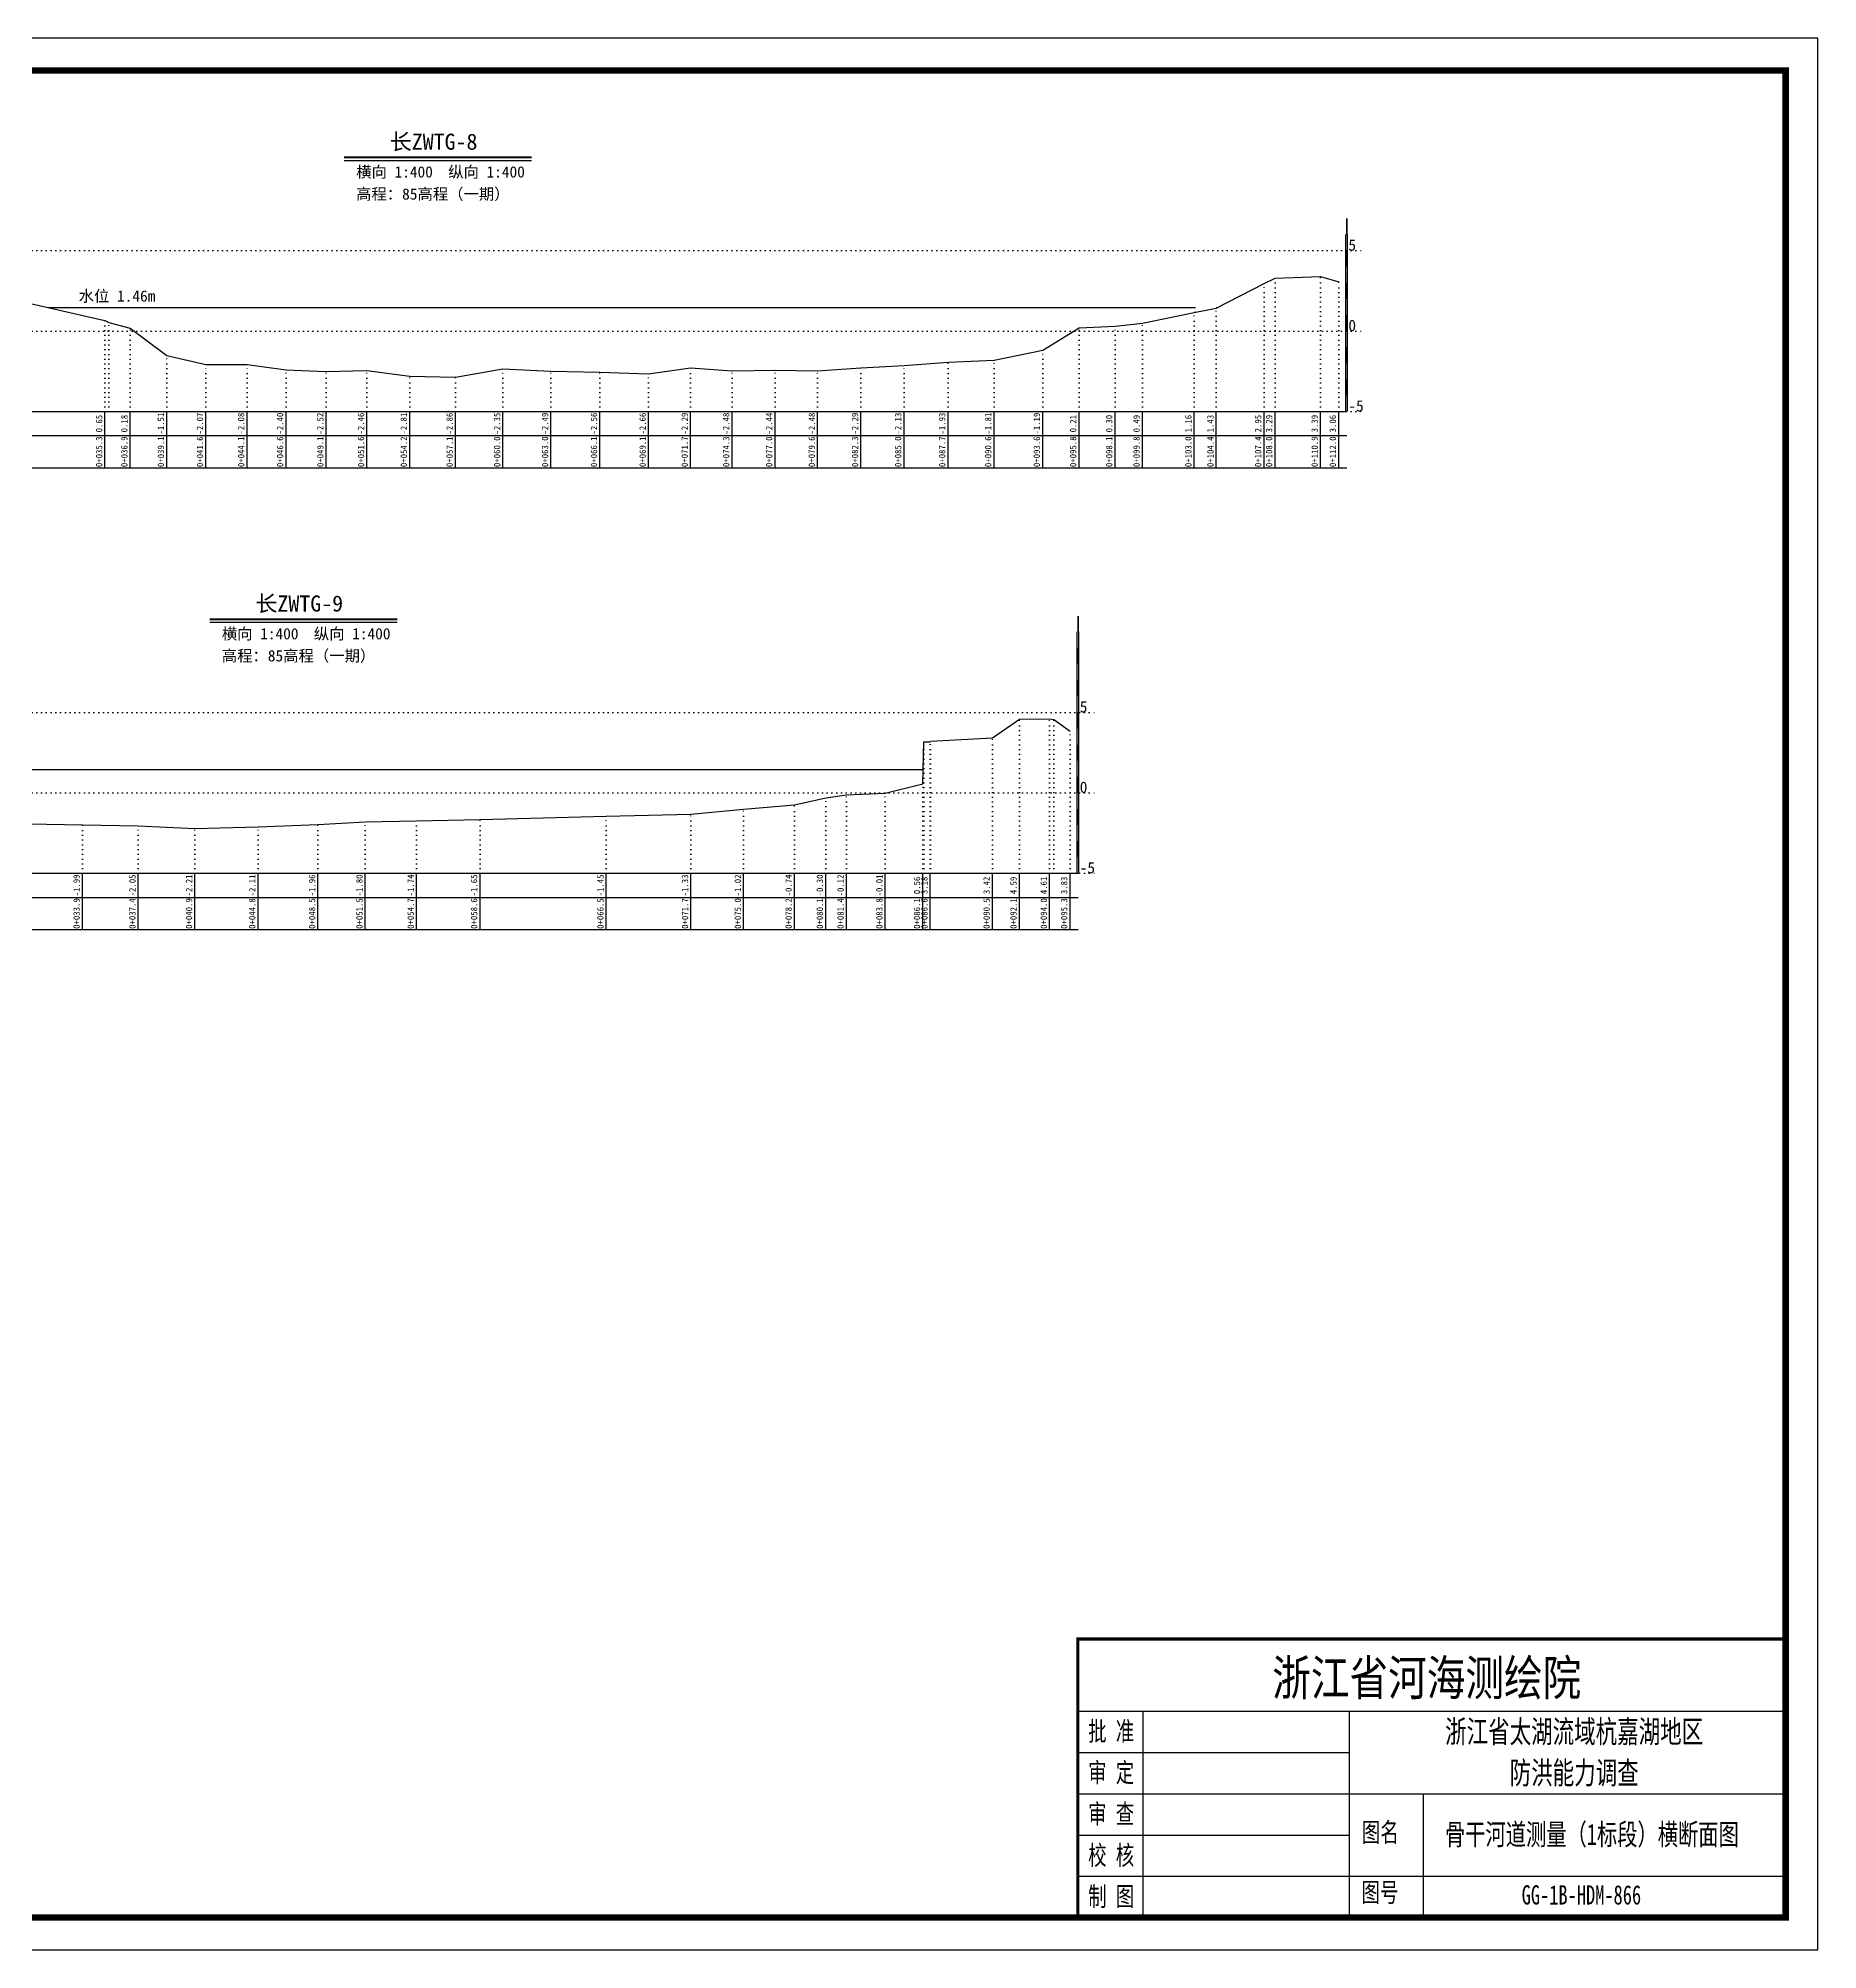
# Model space of a CAD drawing. Header units: millimetres. Extents: x 519117 to 520437, y 3371934 to 3372231.
# Drawn here: x 520160.7 to 520437.2, y 3371934.3 to 3372231.3 of the extents above; entities that cross this region are included whole.
import ezdxf
from ezdxf.enums import TextEntityAlignment as Align

# ---------------------------------------------------------------- set-up
doc = ezdxf.new("R2010")
doc.units = ezdxf.units.MM
doc.header["$LTSCALE"] = 0.4
doc.header["$MEASUREMENT"] = 0
doc.linetypes.add('X4', pattern=[1.6, 0, -1.6])
for name, color, linetype in [('DMX', 1, 'Continuous'), ('TEXT', 7, 'Continuous'), ('zdm1', 5, 'Continuous'), ('ZDMT5', 3, 'Continuous'), ('图层1', 4, 'Continuous'), ('图框', 7, 'Continuous'), ('断面名称', 5, 'Continuous'), ('比例尺', 3, 'Continuous')]:
    doc.layers.add(name, color=color, linetype=linetype)
doc.styles.add('HDM', font='fangsong_GB2312.ttf')
doc.styles.add('tk2', font='', dxfattribs={"width": 0.8})
doc.styles.get('tk2').set_extended_font_data('SimSun')

msp = doc.modelspace()

# ---------------------------------------------------------------- linework, layer by layer
at = {"lineweight": 100, "const_width": 0.5}
msp.add_lwpolyline([(520432.23, 3371982.56), (520322.23, 3371982.56), (520322.23, 3371939.28), (520432.23, 3371939.28), (520432.23, 3371982.56)], dxfattribs=at)
at = {"layer": 'DMX', "linetype": 'Continuous', "flags": 128}
for points in [[(520159.03, 3372190.15), (520171.05, 3372187.4), (520171.63, 3372187.1), (520174.98, 3372186.23), (520180.65, 3372182), (520186.73, 3372180.6), (520193.13, 3372180.58), (520199.18, 3372179.78), (520205.43, 3372179.48), (520211.75, 3372179.63), (520218.4, 3372178.75), (520225.53, 3372178.63), (520232.9, 3372179.9), (520240.35, 3372179.55), (520247.95, 3372179.38), (520255.53, 3372179.13), (520262.05, 3372180.05), (520268.5, 3372179.58), (520275.18, 3372179.68), (520281.8, 3372179.58), (520288.53, 3372180.05), (520295.23, 3372180.45), (520302.08, 3372180.95), (520309.23, 3372181.25), (520316.78, 3372182.8), (520322.43, 3372186.3), (520328.03, 3372186.53), (520332.28, 3372187), (520340.33, 3372188.68), (520340.58, 3372188.73), (520340.33, 3372188.68), (520343.75, 3372189.35), (520351.18, 3372193.15), (520352.88, 3372194), (520359.95, 3372194.25), (520362.78, 3372193.43)], [(520159.15, 3372109.23), (520167.55, 3372109.05), (520176.23, 3372108.9), (520185.03, 3372108.5), (520194.85, 3372108.75), (520204.15, 3372109.13), (520211.5, 3372109.53), (520219.48, 3372109.68), (520229.33, 3372109.9), (520248.95, 3372110.4), (520262.1, 3372110.7), (520270.3, 3372111.48), (520278.2, 3372112.18), (520283.05, 3372113.28), (520286.28, 3372113.73), (520292.3, 3372114), (520298.15, 3372115.43), (520298.28, 3372121.95), (520299.3, 3372121.98), (520299.33, 3372122.05), (520308.98, 3372122.58), (520313.15, 3372125.5), (520317.85, 3372125.55), (520318.5, 3372125.43), (520321.03, 3372123.6)]]:
    msp.add_lwpolyline(points, dxfattribs=at)
at = {"layer": 'TEXT', "color": 0}
for p, q in [((520322.23, 3371971.36, 0), (520432.23, 3371971.36, 0)), ((520332.31, 3371971.36, 0), (520332.31, 3371945.7, 0)), ((520364.39, 3371971.36, 0), (520364.39, 3371945.7, 0)), ((520322.23, 3371964.95, 0), (520364.39, 3371964.95, 0)), ((520322.23, 3371958.53, 0), (520364.39, 3371958.53, 0)), ((520364.39, 3371958.53, 0), (520432.23, 3371958.53, 0)), ((520375.88, 3371958.53, 0), (520375.88, 3371939.28, 0)), ((520322.23, 3371952.11, 0), (520364.39, 3371952.11, 0)), ((520322.23, 3371945.7, 0), (520432.23, 3371945.7, 0)), ((520332.31, 3371945.7, 0), (520332.31, 3371939.28, 0)), ((520364.39, 3371945.7, 0), (520364.39, 3371939.28, 0))]:
    msp.add_line(p, q, dxfattribs=at)
at = {"layer": 'zdm1', "linetype": 'Continuous'}
for p, q in [((520363.9, 3372173.28), (520363.9, 3372200.78)), ((520364.15, 3372173.28), (520364.15, 3372200.78)), ((520082.8, 3372173.28), (520364.03, 3372173.28)), ((520071.55, 3372169.53), (520364.03, 3372169.53)), ((520071.55, 3372164.53), (520364.03, 3372164.53)), ((520322.15, 3372101.53), (520322.15, 3372139.03)), ((520322.4, 3372101.53), (520322.4, 3372139.03)), ((520082.8, 3372101.53), (520322.28, 3372101.53)), ((520071.55, 3372097.78), (520322.28, 3372097.78)), ((520071.55, 3372092.78), (520322.28, 3372092.78))]:
    msp.add_line(p, q, dxfattribs=at)
at = {"layer": 'zdm1', "linetype": 'X4'}
for p, q in [((520079.05, 3372198.28), (520366.53, 3372198.28)), ((520079.05, 3372185.78), (520366.53, 3372185.78)), ((520079.05, 3372173.28), (520366.53, 3372173.28)), ((520079.05, 3372126.53), (520324.78, 3372126.53)), ((520079.05, 3372114.03), (520324.78, 3372114.03)), ((520079.05, 3372101.53), (520324.78, 3372101.53))]:
    msp.add_line(p, q, dxfattribs=at)
at = {"layer": 'zdm1', "linetype": 'Continuous', "flags": 128}
for points in [[(520364.03, 3372200.78, 0.25, 0.25, 0), (520364.03, 3372203.28, 0.25, 0.25, 0)], [(520364.03, 3372195.78, 0.25, 0.25, 0), (520364.03, 3372198.28, 0.25, 0.25, 0)], [(520364.03, 3372190.78, 0.25, 0.25, 0), (520364.03, 3372193.28, 0.25, 0.25, 0)], [(520364.03, 3372185.78, 0.25, 0.25, 0), (520364.03, 3372188.28, 0.25, 0.25, 0)], [(520364.03, 3372180.78, 0.25, 0.25, 0), (520364.03, 3372183.28, 0.25, 0.25, 0)], [(520364.03, 3372175.78, 0.25, 0.25, 0), (520364.03, 3372178.28, 0.25, 0.25, 0)], [(520322.28, 3372139.03, 0.25, 0.25, 0), (520322.28, 3372141.53, 0.25, 0.25, 0)], [(520322.28, 3372134.03, 0.25, 0.25, 0), (520322.28, 3372136.53, 0.25, 0.25, 0)], [(520322.28, 3372129.03, 0.25, 0.25, 0), (520322.28, 3372131.53, 0.25, 0.25, 0)], [(520322.28, 3372124.03, 0.25, 0.25, 0), (520322.28, 3372126.53, 0.25, 0.25, 0)], [(520322.28, 3372119.03, 0.25, 0.25, 0), (520322.28, 3372121.53, 0.25, 0.25, 0)], [(520322.28, 3372114.03, 0.25, 0.25, 0), (520322.28, 3372116.53, 0.25, 0.25, 0)], [(520322.28, 3372109.03, 0.25, 0.25, 0), (520322.28, 3372111.53, 0.25, 0.25, 0)], [(520322.28, 3372104.03, 0.25, 0.25, 0), (520322.28, 3372106.53, 0.25, 0.25, 0)]]:
    msp.add_lwpolyline(points, format="xyseb", dxfattribs=at)
at = {"layer": 'ZDMT5', "linetype": 'X4'}
for p, q in [((520351.18, 3372173.28), (520351.18, 3372193.15)), ((520352.88, 3372173.28), (520352.88, 3372194)), ((520359.95, 3372173.28), (520359.95, 3372194.25)), ((520362.78, 3372173.28), (520362.78, 3372193.43)), ((520340.33, 3372173.28), (520340.33, 3372188.68)), ((520343.75, 3372173.28), (520343.75, 3372189.35)), ((520171.05, 3372173.28), (520171.05, 3372187.4)), ((520171.63, 3372173.28), (520171.63, 3372187.1)), ((520174.98, 3372173.28), (520174.98, 3372186.23)), ((520322.43, 3372173.28), (520322.43, 3372186.3)), ((520328.03, 3372173.28), (520328.03, 3372186.53)), ((520332.28, 3372173.28), (520332.28, 3372187)), ((520316.78, 3372173.28), (520316.78, 3372182.8)), ((520180.65, 3372173.28), (520180.65, 3372182)), ((520186.73, 3372173.28), (520186.73, 3372180.6)), ((520193.13, 3372173.28), (520193.13, 3372180.58)), ((520199.18, 3372173.28), (520199.18, 3372179.78)), ((520211.75, 3372173.28), (520211.75, 3372179.63)), ((520232.9, 3372173.28), (520232.9, 3372179.9)), ((520262.05, 3372173.28), (520262.05, 3372180.05)), ((520275.18, 3372173.28), (520275.18, 3372179.68)), ((520288.53, 3372173.28), (520288.53, 3372180.05)), ((520295.23, 3372173.28), (520295.23, 3372180.45)), ((520302.08, 3372173.28), (520302.08, 3372180.95)), ((520309.23, 3372173.28), (520309.23, 3372181.25)), ((520205.43, 3372173.28), (520205.43, 3372179.48)), ((520218.4, 3372173.28), (520218.4, 3372178.75)), ((520225.53, 3372173.28), (520225.53, 3372178.63)), ((520240.35, 3372173.28), (520240.35, 3372179.55)), ((520247.95, 3372173.28), (520247.95, 3372179.38)), ((520255.53, 3372173.28), (520255.53, 3372179.13)), ((520268.5, 3372173.28), (520268.5, 3372179.58)), ((520281.8, 3372173.28), (520281.8, 3372179.58)), ((520313.15, 3372101.53), (520313.15, 3372125.5)), ((520317.85, 3372101.53), (520317.85, 3372125.55)), ((520318.5, 3372101.53), (520318.5, 3372125.43)), ((520321.03, 3372101.53), (520321.03, 3372123.6)), ((520298.28, 3372101.53), (520298.28, 3372121.95)), ((520299.3, 3372101.53), (520299.3, 3372121.98)), ((520299.33, 3372101.53), (520299.33, 3372122.05)), ((520308.98, 3372101.53), (520308.98, 3372122.58)), ((520298.15, 3372101.53), (520298.15, 3372115.43)), ((520270.3, 3372101.53), (520270.3, 3372111.48)), ((520278.2, 3372101.53), (520278.2, 3372112.18)), ((520283.05, 3372101.53), (520283.05, 3372113.28)), ((520286.28, 3372101.53), (520286.28, 3372113.73)), ((520292.3, 3372101.53), (520292.3, 3372114)), ((520167.55, 3372101.53), (520167.55, 3372109.05)), ((520176.23, 3372101.53), (520176.23, 3372108.9)), ((520185.03, 3372101.53), (520185.03, 3372108.5)), ((520194.85, 3372101.53), (520194.85, 3372108.75)), ((520204.15, 3372101.53), (520204.15, 3372109.13)), ((520211.5, 3372101.53), (520211.5, 3372109.53)), ((520219.48, 3372101.53), (520219.48, 3372109.68)), ((520229.33, 3372101.53), (520229.33, 3372109.9)), ((520248.95, 3372101.53), (520248.95, 3372110.4)), ((520262.1, 3372101.53), (520262.1, 3372110.7))]:
    msp.add_line(p, q, dxfattribs=at)
at = {"layer": 'ZDMT5', "linetype": 'Continuous'}
for p, q in [((520171.05, 3372164.53), (520171.05, 3372173.28)), ((520174.98, 3372164.53), (520174.98, 3372173.28)), ((520180.65, 3372164.53), (520180.65, 3372173.28)), ((520186.73, 3372164.53), (520186.73, 3372173.28)), ((520193.13, 3372164.53), (520193.13, 3372173.28)), ((520199.18, 3372164.53), (520199.18, 3372173.28)), ((520205.43, 3372164.53), (520205.43, 3372173.28)), ((520211.75, 3372164.53), (520211.75, 3372173.28)), ((520218.4, 3372164.53), (520218.4, 3372173.28)), ((520225.53, 3372164.53), (520225.53, 3372173.28)), ((520232.9, 3372164.53), (520232.9, 3372173.28)), ((520240.35, 3372164.53), (520240.35, 3372173.28)), ((520247.95, 3372164.53), (520247.95, 3372173.28)), ((520255.53, 3372164.53), (520255.53, 3372173.28)), ((520262.05, 3372164.53), (520262.05, 3372173.28)), ((520268.5, 3372164.53), (520268.5, 3372173.28)), ((520275.18, 3372164.53), (520275.18, 3372173.28)), ((520281.8, 3372164.53), (520281.8, 3372173.28)), ((520288.53, 3372164.53), (520288.53, 3372173.28)), ((520295.23, 3372164.53), (520295.23, 3372173.28)), ((520302.08, 3372164.53), (520302.08, 3372173.28)), ((520309.23, 3372164.53), (520309.23, 3372173.28)), ((520316.78, 3372164.53), (520316.78, 3372173.28)), ((520322.43, 3372164.53), (520322.43, 3372173.28)), ((520328.03, 3372164.53), (520328.03, 3372173.28)), ((520332.28, 3372164.53), (520332.28, 3372173.28)), ((520340.33, 3372164.53), (520340.33, 3372173.28)), ((520343.75, 3372164.53), (520343.75, 3372173.28)), ((520351.18, 3372164.53), (520351.18, 3372173.28)), ((520352.88, 3372164.53), (520352.88, 3372173.28)), ((520359.95, 3372164.53), (520359.95, 3372173.28)), ((520362.78, 3372164.53), (520362.78, 3372173.28)), ((520167.55, 3372092.78), (520167.55, 3372101.53)), ((520176.23, 3372092.78), (520176.23, 3372101.53)), ((520185.03, 3372092.78), (520185.03, 3372101.53)), ((520194.85, 3372092.78), (520194.85, 3372101.53)), ((520204.15, 3372092.78), (520204.15, 3372101.53)), ((520211.5, 3372092.78), (520211.5, 3372101.53)), ((520219.48, 3372092.78), (520219.48, 3372101.53)), ((520229.33, 3372092.78), (520229.33, 3372101.53)), ((520248.95, 3372092.78), (520248.95, 3372101.53)), ((520262.1, 3372092.78), (520262.1, 3372101.53)), ((520270.3, 3372092.78), (520270.3, 3372101.53)), ((520278.2, 3372092.78), (520278.2, 3372101.53)), ((520283.05, 3372092.78), (520283.05, 3372101.53)), ((520286.28, 3372092.78), (520286.28, 3372101.53)), ((520292.3, 3372092.78), (520292.3, 3372101.53)), ((520298.15, 3372092.78), (520298.15, 3372101.53)), ((520299.3, 3372092.78), (520299.3, 3372101.53)), ((520308.98, 3372092.78), (520308.98, 3372101.53)), ((520313.15, 3372092.78), (520313.15, 3372101.53)), ((520317.85, 3372092.78), (520317.85, 3372101.53)), ((520321.03, 3372092.78), (520321.03, 3372101.53))]:
    msp.add_line(p, q, dxfattribs=at)
at = {"layer": '图层1', "color": 6, "linetype": 'Continuous'}
for p, q in [((520162.2, 3372189.43), (520340.5, 3372189.43)), ((520343.72, 3372189.43), (520343.9, 3372189.43)), ((520116.92, 3372117.68), (520298.19, 3372117.68))]:
    msp.add_line(p, q, dxfattribs=at)
at = {"layer": '图框', "flags": 128}
msp.add_lwpolyline([(520017.23, 3371934.28), (520437.23, 3371934.28), (520437.23, 3372231.28), (520017.23, 3372231.28)], close=True, dxfattribs=at)
at = {"layer": '图框', "const_width": 1, "flags": 128}
msp.add_lwpolyline([(520042.23, 3371939.28), (520432.23, 3371939.28), (520432.23, 3372226.28), (520042.23, 3372226.28)], close=True, dxfattribs=at)
at = {"layer": '比例尺', "color": 3, "linetype": 'Continuous', "lineweight": 40}
for p, q in [((520208.23, 3372212.78), (520237.35, 3372212.78)), ((520187.35, 3372141.03), (520216.48, 3372141.03))]:
    msp.add_line(p, q, dxfattribs=at)
at = {"layer": '比例尺', "color": 3, "linetype": 'Continuous'}
for p, q in [((520208.23, 3372212.28), (520237.35, 3372212.28)), ((520187.35, 3372140.53), (520216.48, 3372140.53))]:
    msp.add_line(p, q, dxfattribs=at)

# ---------------------------------------------------------------- texts
at = {"layer": 'TEXT', "color": 7, "ltscale": 8, "style": 'tk2'}
for tag, p, s, height, width in [('浙江省河海测绘院', (520352.45, 3371973.79, 0), '（单位名称）', 5.5, 0.8), ('批 准', (520323.84, 3371966.73, 0), '批准', 3, 0.7), ('审 定', (520323.84, 3371960.32, 0), '审定', 3, 0.7), ('审 查', (520323.84, 3371953.9, 0), '审 查', 3, 0.7), ('图名', (520366.38, 3371951.03, 0), '审查', 3, 0.7), ('校 核', (520323.84, 3371947.48, 0), '校 核', 3, 0.7), ('图号', (520366.33, 3371941.7, 0), '图号', 3, 0.7), ('制 图', (520323.84, 3371941.07, 0), '制 图', 3, 0.7)]:
    msp.add_attdef(tag, p, s, height=height, dxfattribs=dict(at, width=width))
at = {"layer": 'TEXT', "color": 0, "style": 'tk2', "width": 0.7}
for tag, text, height, p in [('浙江省太湖流域杭嘉湖地区', '浙江省太湖流域杭嘉湖地区', 3.5, (520399.37, 3371968.18, -206.67)), ('防洪能力调查', '防洪能力调查', 3.5, (520399.37, 3371961.78, -206.67)), ('骨干河道测量（1标段）横断面图', '骨干河道测量（1标段）横断面图', 3.3, (520402.12, 3371952.21, -206.67)), ('GG-1B-HDM-866', 'GG-1B-HDM-001', 3, (520400.49, 3371942.81, -206.67))]:
    msp.add_attdef(tag, text=text, height=height, dxfattribs=at).set_placement(p, align=Align.MIDDLE_CENTER)
at = {"layer": 'zdm1', "linetype": 'Continuous', "style": 'HDM'}
for s, p in [('5', (520364.28, 3372198.28)), ('0', (520364.28, 3372185.78)), ('-5', (520364.28, 3372173.28)), ('5', (520322.53, 3372126.53)), ('0', (520322.53, 3372114.03)), ('-5', (520322.53, 3372101.53))]:
    msp.add_text(s, height=1.75, dxfattribs=at).set_placement(p)
at = {"layer": 'ZDMT5', "linetype": 'Continuous', "style": 'HDM'}
for s, p in [('0.65', (520170.93, 3372171.4)), ('0.18', (520174.85, 3372171.4)), ('-1.51', (520180.53, 3372171.4)), ('-2.07', (520186.6, 3372171.4)), ('-2.08', (520193, 3372171.4)), ('-2.40', (520199.05, 3372171.4)), ('-2.52', (520205.3, 3372171.4)), ('-2.46', (520211.63, 3372171.4)), ('-2.81', (520218.28, 3372171.4)), ('-2.86', (520225.4, 3372171.4)), ('-2.35', (520232.78, 3372171.4)), ('-2.49', (520240.23, 3372171.4)), ('-2.56', (520247.83, 3372171.4)), ('-2.66', (520255.4, 3372171.4)), ('-2.29', (520261.93, 3372171.4)), ('-2.48', (520268.38, 3372171.4)), ('-2.44', (520275.05, 3372171.4)), ('-2.48', (520281.68, 3372171.4)), ('-2.29', (520288.4, 3372171.4)), ('-2.13', (520295.1, 3372171.4)), ('-1.93', (520301.95, 3372171.4)), ('-1.81', (520309.1, 3372171.4)), ('-1.19', (520316.65, 3372171.4)), ('0.21', (520322.3, 3372171.4)), ('0.30', (520327.9, 3372171.4)), ('0.49', (520332.15, 3372171.4)), ('1.16', (520340.2, 3372171.4)), ('1.43', (520343.63, 3372171.4)), ('2.95', (520351.05, 3372171.4)), ('3.29', (520352.75, 3372171.4)), ('3.39', (520359.83, 3372171.4)), ('3.06', (520362.65, 3372171.4)), ('0+035.3', (520170.93, 3372167.03)), ('0+036.9', (520174.85, 3372167.03)), ('0+039.1', (520180.53, 3372167.03)), ('0+041.6', (520186.6, 3372167.03)), ('0+044.1', (520193, 3372167.03)), ('0+046.6', (520199.05, 3372167.03)), ('0+049.1', (520205.3, 3372167.03)), ('0+051.6', (520211.63, 3372167.03)), ('0+054.2', (520218.28, 3372167.03)), ('0+057.1', (520225.4, 3372167.03)), ('0+060.0', (520232.78, 3372167.03)), ('0+063.0', (520240.23, 3372167.03)), ('0+066.1', (520247.83, 3372167.03)), ('0+069.1', (520255.4, 3372167.03)), ('0+071.7', (520261.93, 3372167.03)), ('0+074.3', (520268.38, 3372167.03)), ('0+077.0', (520275.05, 3372167.03)), ('0+079.6', (520281.68, 3372167.03)), ('0+082.3', (520288.4, 3372167.03)), ('0+085.0', (520295.1, 3372167.03)), ('0+087.7', (520301.95, 3372167.03)), ('0+090.6', (520309.1, 3372167.03)), ('0+093.6', (520316.65, 3372167.03)), ('0+095.8', (520322.3, 3372167.03)), ('0+098.1', (520327.9, 3372167.03)), ('0+099.8', (520332.15, 3372167.03)), ('0+103.0', (520340.2, 3372167.03)), ('0+104.4', (520343.63, 3372167.03)), ('0+107.4', (520351.05, 3372167.03)), ('0+108.0', (520352.75, 3372167.03)), ('0+110.9', (520359.83, 3372167.03)), ('0+112.0', (520362.65, 3372167.03)), ('-1.99', (520167.43, 3372099.65)), ('-2.05', (520176.1, 3372099.65)), ('-2.21', (520184.9, 3372099.65)), ('-2.11', (520194.73, 3372099.65)), ('-1.96', (520204.03, 3372099.65)), ('-1.80', (520211.38, 3372099.65)), ('-1.74', (520219.35, 3372099.65)), ('-1.65', (520229.2, 3372099.65)), ('-1.45', (520248.83, 3372099.65)), ('-1.33', (520261.98, 3372099.65)), ('-1.02', (520270.18, 3372099.65)), ('-0.74', (520278.08, 3372099.65)), ('-0.30', (520282.93, 3372099.65)), ('-0.12', (520286.15, 3372099.65)), ('-0.01', (520292.18, 3372099.65)), ('0.56', (520298.03, 3372099.65)), ('3.18', (520299.18, 3372099.65)), ('3.42', (520308.85, 3372099.65)), ('4.59', (520313.03, 3372099.65)), ('4.61', (520317.73, 3372099.65)), ('3.83', (520320.9, 3372099.65)), ('0+033.9', (520167.43, 3372095.28)), ('0+037.4', (520176.1, 3372095.28)), ('0+040.9', (520184.9, 3372095.28)), ('0+044.8', (520194.73, 3372095.28)), ('0+048.5', (520204.03, 3372095.28)), ('0+051.5', (520211.38, 3372095.28)), ('0+054.7', (520219.35, 3372095.28)), ('0+058.6', (520229.2, 3372095.28)), ('0+066.5', (520248.83, 3372095.28)), ('0+071.7', (520261.98, 3372095.28)), ('0+075.0', (520270.18, 3372095.28)), ('0+078.2', (520278.08, 3372095.28)), ('0+080.1', (520282.93, 3372095.28)), ('0+081.4', (520286.15, 3372095.28)), ('0+083.8', (520292.18, 3372095.28)), ('0+086.1', (520298.03, 3372095.28)), ('0+086.6', (520299.18, 3372095.28)), ('0+090.5', (520308.85, 3372095.28)), ('0+092.1', (520313.03, 3372095.28)), ('0+094.0', (520317.73, 3372095.28)), ('0+095.3', (520320.9, 3372095.28))]:
    msp.add_text(s, height=1, rotation=90, dxfattribs=at).set_placement(p, align=Align.BOTTOM_CENTER)
at = {"layer": '图层1', "color": 6, "linetype": 'Continuous', "style": 'HDM'}
msp.add_text('水位 1.46m', height=1.75, dxfattribs=at).set_placement((520172.92, 3372190.35), align=Align.CENTER)
at = {"layer": '断面名称', "color": 5, "linetype": 'Continuous', "style": 'HDM'}
for s, p in [('长ZWTG-8', (520222.12, 3372215.25)), ('长ZWTG-9', (520201.25, 3372143.5))]:
    msp.add_text(s, height=2.5, dxfattribs=at).set_placement(p, align=Align.MIDDLE)
at = {"layer": '比例尺', "color": 3, "linetype": 'Continuous', "style": 'HDM'}
for s, p in [('横向 1:400  纵向 1:400', (520236.3, 3372209.11)), ('高程：85高程（一期）', (520233.93, 3372205.68)), ('横向 1:400  纵向 1:400', (520215.42, 3372137.36)), ('高程：85高程（一期）', (520213.06, 3372133.93))]:
    msp.add_text(s, height=1.75, dxfattribs=at).set_placement(p, align=Align.BOTTOM_RIGHT)

doc.saveas('drawing.dxf')
